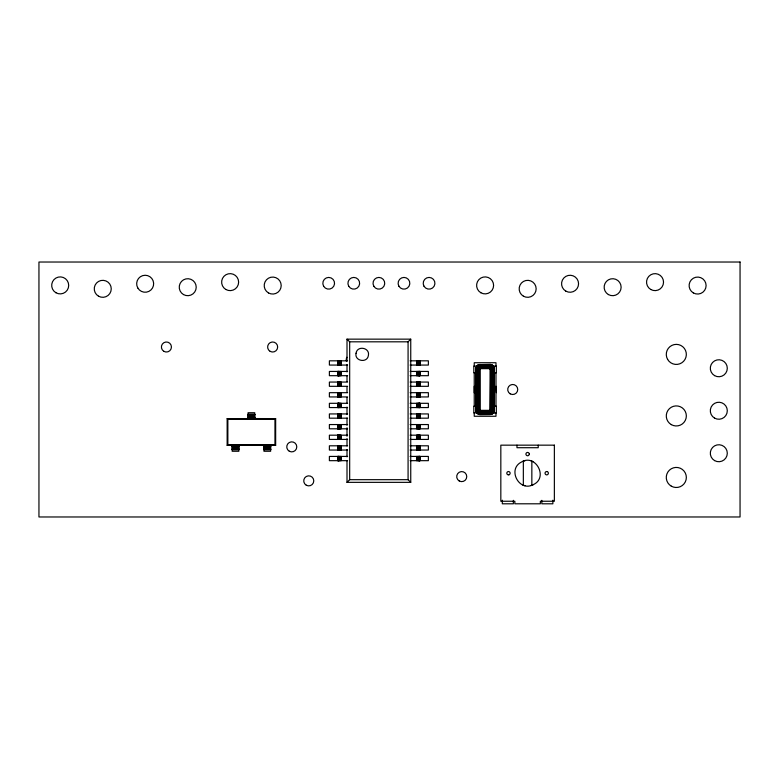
<?xml version="1.0" encoding="UTF-8"?>
<svg xmlns="http://www.w3.org/2000/svg" width="779" height="779" viewBox="0 0 779 779"><rect width="100%" height="100%" fill="white"/><g stroke="black" fill="none" stroke-linecap="round" stroke-linejoin="round"><path stroke-width="1.17" d="M475.959 367.99L476.115 411.653L477.147 413.347L479.484 414.545L491.374 414.389L493.497 412.841L494.305 410.348L494.256 367.99L493.058 365.653L490.059 364.406L478.842 364.611L476.777 366.081L475.959 367.99L480.156 368.652L479.484 364.455M476.164 368.019L476.31 411.594L477.293 413.201L479.523 414.331L490.692 414.331L492.912 413.201M479.484 414.545L480.156 410.348L475.959 411.01M494.256 367.99L490.059 368.652L490.721 364.455M476.008 368L476.164 367.357L480.156 368.652L478.842 364.611M494.198 411L494.052 411.643L490.059 410.348L490.721 414.545M494.305 372.771L496.33 372.771L496.33 366.081L493.438 366.081L490.059 368.652L491.374 364.611L491.958 364.913L490.059 368.652L494.1 367.347L493.798 366.753L490.059 368.652L492.552 365.215M476.115 411.653L480.156 410.348L478.842 414.389L479.494 414.486M476.31 367.406L476.553 366.821M478.228 414.126L480.156 410.348L476.368 412.276M475.901 372.771L473.807 372.771L473.807 366.081L476.777 366.081L480.156 368.652L477.147 365.653L476.417 366.753L480.156 368.652L478.228 364.874L477.683 365.263M493.321 412.724L494.1 410.348L493.896 367.406L492.435 365.39L490.059 364.611L479.523 364.669L476.884 366.276M494.256 411.01L490.059 410.348L493.058 413.347L493.798 412.247L490.059 410.348L491.374 414.389L490.712 414.486M477.654 413.785L480.156 410.348L476.719 412.841L473.807 412.919L473.807 406.229L475.901 406.229M493.019 413.308L496.33 412.919L496.33 406.229L494.305 406.229M231.996 445.374L227.147 445.374L227.857 444.673L227.857 419.316L227.147 418.605L247.771 418.605M275.659 418.605L275.659 445.374L274.958 444.673L274.958 419.316L275.659 418.605L248.063 418.547M347.006 460.496L347.006 482.347L410.747 482.347L408.079 479.679L408.079 341.815L410.747 339.147L347.006 339.147L347.006 360.989M347.006 482.347L349.674 479.679L408.079 479.679M490.059 368.652L493.058 365.653L493.497 366.159L493.019 365.692M480.156 410.348L477.147 413.347L476.719 412.841M533.06 484.723C548.874 477.985 535.553 453.076 521.219 462.171C507.139 469.425 519.233 492.124 533.06 484.723L531.142 485.453M523.079 461.285L525.046 460.72M347.006 339.147L349.674 341.815L408.079 341.815M347.609 360.823L329.381 360.823L329.381 365.069L347.609 365.069M410.144 360.823L428.372 360.823L428.372 365.069L410.144 365.069M494.305 368.652L475.901 368.652L475.959 410.348L494.305 410.348L494.198 368M347.609 371.437L329.381 371.437L329.381 375.692L347.609 375.692M410.144 371.437L428.372 371.437L428.372 375.692L410.144 375.692M347.609 382.061L329.381 382.061L329.381 386.316L347.609 386.316M410.144 382.061L428.372 382.061L428.372 386.316L410.144 386.316M474.236 386.296L474.236 392.83M495.98 386.218L496.33 392.704M347.609 392.684L329.381 392.684L329.381 396.939L347.609 396.939M410.144 392.684L428.372 392.684L428.372 396.939L410.144 396.939M347.609 403.308L329.381 403.308L329.381 407.563L347.609 407.563M410.144 403.308L428.372 403.308L428.372 407.563L410.144 407.563M347.609 413.931L329.381 413.931L329.381 418.177L347.609 418.177M410.144 413.931L428.372 413.931L428.372 418.177L410.144 418.177M248.063 414.311L254.752 414.311M248.063 414.447L254.752 414.447M248.063 414.574L254.752 414.691M248.063 414.808L254.752 414.808M248.063 414.905L254.752 414.993M248.063 415.139L254.752 415.061M248.063 416.94L254.752 416.853M248.063 417.086L254.752 417.086M248.063 417.291L254.752 417.291M248.063 417.544L254.752 417.544M248.063 417.846L254.752 417.846M248.063 418.187L254.752 418.187M248.063 418.936L254.752 418.936M227.857 419.316L274.958 419.316M347.609 424.555L329.381 424.555L329.381 428.801L347.609 428.801M410.144 424.555L428.372 424.555L428.372 428.801L410.144 428.801M347.609 435.179L329.381 435.179L329.381 439.424L347.609 439.424M410.144 435.179L428.372 435.179L428.372 439.424L410.144 439.424M227.857 444.673L274.958 444.673M232.171 445.043L238.861 445.043M263.954 445.043L270.644 445.043M239.28 445.374L264.743 445.374M269.592 445.374L275.659 445.374M232.171 445.432L238.861 445.432M263.954 445.432L270.644 445.432M232.171 445.802L238.861 445.802M263.954 445.802L270.644 445.802M347.609 445.802L329.381 445.802L329.381 450.048L347.609 450.048M410.144 445.802L428.372 445.802L428.372 450.048L410.144 450.048M232.171 446.133L238.861 446.133M263.954 446.133L270.644 446.133M232.171 446.435L238.861 446.435M263.954 446.435L270.644 446.435M232.171 446.698L238.861 446.698M263.954 446.698L270.644 446.698M232.171 446.903L238.861 446.903M263.954 446.903L270.644 446.903M232.171 447.136L238.861 447.049M263.954 447.136L270.644 447.049M232.171 448.918L238.861 448.84M263.954 448.918L270.644 448.87M232.171 449.074L238.861 448.986M263.954 448.986L270.644 449.074M232.171 449.171L238.861 449.171M263.954 449.171L270.644 449.171M232.171 449.288L238.861 449.405M263.954 449.405L270.644 449.288M232.171 449.541L238.861 449.541M263.954 449.541L270.644 449.541M232.171 449.668L238.861 449.668M263.954 449.668L270.644 449.668M347.609 456.426L329.381 456.426L329.381 460.671L347.609 460.671M410.144 456.426L428.372 456.426L428.372 460.671L410.144 460.671M490.712 364.514L490.059 364.455L490.059 414.594L480.156 414.545L480.156 364.406M523.079 485.122L525.046 485.697M531.142 460.964L533.06 461.694M491.987 414.126L490.059 410.348L493.497 412.841M477.654 365.215L480.156 368.652M490.059 410.348L492.552 413.785M552.876 500.196L552.876 503.799L541.833 503.799L541.833 500.332M538.221 445.16L538.221 447.711L516.974 447.711L516.974 445.16M531.843 461.187L531.843 485.229M523.342 461.187L523.342 485.229M513.361 500.332L513.361 503.799L502.309 503.799L502.309 500.196M495.98 366.081L495.98 362.732L474.236 362.732L474.236 366.081M495.98 372.771L495.98 406.229M495.98 412.919L495.98 416.268L474.236 416.268L474.236 412.919M474.236 372.771L474.236 406.229M420.115 360.823L420.115 365.069M420.115 371.437L420.115 375.692M420.115 382.061L420.115 386.316M420.115 392.684L420.115 396.939M420.115 403.308L420.115 407.563M420.115 413.931L420.115 418.177M420.115 424.555L420.115 428.801M420.115 435.179L420.115 439.424M420.115 445.802L420.115 450.048M420.115 456.426L420.115 460.671M419.891 360.823L419.891 365.069M419.891 371.437L419.891 375.692M419.891 382.061L419.891 386.316M419.891 392.684L419.891 396.939M419.891 403.308L419.891 407.563M419.891 413.931L419.891 418.177M419.891 424.555L419.891 428.801M419.891 435.179L419.891 439.424M419.891 445.802L419.891 450.048M419.891 456.426L419.891 460.671M419.686 360.823L419.686 365.069M419.686 371.437L419.686 375.692M419.686 382.061L419.686 386.316M419.686 392.684L419.686 396.939M419.686 403.308L419.686 407.563M419.686 413.931L419.686 418.177M419.686 424.555L419.686 428.801M419.686 435.179L419.686 439.424M419.686 445.802L419.686 450.048M419.686 456.426L419.686 460.671M419.501 360.823L419.501 365.069M419.501 371.437L419.501 375.692M419.501 382.061L419.501 386.316M419.501 392.684L419.501 396.939M419.501 403.308L419.501 407.563M419.501 413.931L419.501 418.177M419.501 424.555L419.501 428.801M419.501 435.179L419.501 439.424M419.501 445.802L419.501 450.048M419.501 456.426L419.501 460.671M419.345 360.823L419.345 365.069M419.345 371.437L419.345 375.692M419.345 382.061L419.345 386.316M419.345 392.684L419.345 396.939M419.345 403.308L419.345 407.563M419.345 413.931L419.345 418.177M419.345 424.555L419.345 428.801M419.345 435.179L419.345 439.424M419.345 445.802L419.345 450.048M419.345 456.426L419.345 460.671M419.219 360.823L419.219 365.069M419.219 371.437L419.219 375.692M419.219 382.061L419.219 386.316M419.219 392.684L419.219 396.939M419.219 403.308L419.219 407.563M419.219 413.931L419.219 418.177M419.219 424.555L419.219 428.801M419.219 435.179L419.219 439.424M419.219 445.802L419.219 450.048M419.219 456.426L419.219 460.671M419.073 360.823L419.121 365.069M419.005 371.437L419.121 375.692M419.073 382.061L419.005 386.316M419.073 392.684L419.005 396.939M419.073 403.308L419.121 407.563M419.121 413.931L419.005 418.177M419.005 424.555L419.073 428.801M419.073 435.179L419.121 439.424M419.073 445.802L419.121 450.048M419.121 456.426L419.073 460.671M418.868 360.823L418.868 365.069M418.868 371.437L418.868 375.692M418.868 382.061L418.868 386.316M418.868 392.684L418.868 396.939M418.868 403.308L418.868 407.563M418.868 413.931L418.868 418.177M418.868 424.555L418.868 428.801M418.868 435.179L418.868 439.424M418.868 445.802L418.868 450.048M418.868 456.426L418.868 460.671M418.644 360.823L418.644 365.069M418.644 371.437L418.644 375.692M418.644 382.061L418.644 386.316M418.644 392.684L418.644 396.939M418.644 403.308L418.644 407.563M418.644 413.931L418.644 418.177M418.644 424.555L418.644 428.801M418.644 435.179L418.644 439.424M418.644 445.802L418.644 450.048M418.644 456.426L418.644 460.671M418.342 360.823L418.342 365.069M418.342 371.437L418.342 375.692M418.342 382.061L418.342 386.316M418.342 392.684L418.342 396.939M418.342 403.308L418.342 407.563M418.342 413.931L418.342 418.177M418.342 424.555L418.342 428.801M418.342 435.179L418.342 439.424M418.342 445.802L418.342 450.048M418.342 456.426L418.342 460.671M417.972 360.823L417.972 365.069M417.972 371.437L417.972 375.692M417.972 382.061L417.972 386.316M417.972 392.684L417.972 396.939M417.972 403.308L417.972 407.563M417.972 413.931L417.972 418.177M417.972 424.555L417.972 428.801M417.972 435.179L417.972 439.424M417.972 445.802L417.972 450.048M417.972 456.426L417.972 460.671M417.544 360.823L417.544 365.069M417.544 371.437L417.544 375.692M417.544 382.061L417.544 386.316M417.544 392.684L417.544 396.939M417.544 403.308L417.544 407.563M417.544 413.931L417.544 418.177M417.544 424.555L417.544 428.801M417.544 435.179L417.544 439.424M417.544 445.802L417.544 450.048M417.544 456.426L417.544 460.671M417.067 360.823L417.067 365.069M417.067 371.437L417.067 375.692M417.067 382.061L417.067 386.316M417.067 392.684L417.067 396.939M417.067 403.308L417.067 407.563M417.067 413.931L417.067 418.177M417.067 424.555L417.067 428.801M417.067 435.179L417.067 439.424M417.067 445.802L417.067 450.048M417.067 456.426L417.067 460.671M416.561 360.823L416.561 365.069M416.561 371.437L416.561 375.692M416.561 382.061L416.561 386.316M416.561 392.684L416.561 396.939M416.561 403.308L416.561 407.563M416.561 413.931L416.561 418.177M416.561 424.555L416.561 428.801M416.561 435.179L416.561 439.424M416.561 445.802L416.561 450.048M416.561 456.426L416.561 460.671M410.747 339.147L410.747 482.347M349.674 341.815L349.674 479.679M347.006 364.63L347.006 371.914M347.006 375.556L347.006 381.622M347.006 386.472L347.006 392.538M347.006 397.397L347.006 403.464M347.006 407.105L347.006 414.389M347.006 418.031L347.006 425.305M347.006 427.739L347.006 436.23M347.006 438.655L347.006 445.939M347.006 449.58L347.006 456.854M341.192 360.823L341.192 365.069M341.192 371.437L341.192 375.692M341.192 382.061L341.192 386.316M341.192 392.684L341.192 396.939M341.192 403.308L341.192 407.563M341.192 413.931L341.192 418.177M341.192 424.555L341.192 428.801M341.192 435.179L341.192 439.424M341.192 445.802L341.192 450.048M341.192 456.426L341.192 460.671M340.686 360.823L340.686 365.069M340.686 371.437L340.686 375.692M340.686 382.061L340.686 386.316M340.686 392.684L340.686 396.939M340.686 403.308L340.686 407.563M340.686 413.931L340.686 418.177M340.686 424.555L340.686 428.801M340.686 435.179L340.686 439.424M340.686 445.802L340.686 450.048M340.686 456.426L340.686 460.671M340.209 360.823L340.209 365.069M340.209 371.437L340.209 375.692M340.209 382.061L340.209 386.316M340.209 392.684L340.209 396.939M340.209 403.308L340.209 407.563M340.209 413.931L340.209 418.177M340.209 424.555L340.209 428.801M340.209 435.179L340.209 439.424M340.209 445.802L340.209 450.048M340.209 456.426L340.209 460.671M339.78 360.823L339.78 365.069M339.78 371.437L339.78 375.692M339.78 382.061L339.78 386.316M339.78 392.684L339.78 396.939M339.78 403.308L339.78 407.563M339.78 413.931L339.78 418.177M339.78 424.555L339.78 428.801M339.78 435.179L339.78 439.424M339.78 445.802L339.78 450.048M339.78 456.426L339.78 460.671M339.41 360.823L339.41 365.069M339.41 371.437L339.41 375.692M339.41 382.061L339.41 386.316M339.41 392.684L339.41 396.939M339.41 403.308L339.41 407.563M339.41 413.931L339.41 418.177M339.41 424.555L339.41 428.801M339.41 435.179L339.41 439.424M339.41 445.802L339.41 450.048M339.41 456.426L339.41 460.671M339.108 360.823L339.108 365.069M339.108 371.437L339.108 375.692M339.108 382.061L339.108 386.316M339.108 392.684L339.108 396.939M339.108 403.308L339.108 407.563M339.108 413.931L339.108 418.177M339.108 424.555L339.108 428.801M339.108 435.179L339.108 439.424M339.108 445.802L339.108 450.048M339.108 456.426L339.108 460.671M338.884 360.823L338.884 365.069M338.884 371.437L338.884 375.692M338.884 382.061L338.884 386.316M338.884 392.684L338.884 396.939M338.884 403.308L338.884 407.563M338.884 413.931L338.884 418.177M338.884 424.555L338.884 428.801M338.884 435.179L338.884 439.424M338.884 445.802L338.884 450.048M338.884 456.426L338.884 460.671M338.69 360.823L338.748 365.069M338.69 371.437L338.748 375.692M338.748 382.061L338.69 386.316M338.69 392.684L338.748 396.939M338.69 403.308L338.748 407.563M338.69 413.931L338.748 418.177M338.69 424.555L338.748 428.801M338.69 435.179L338.748 439.424M338.748 445.802L338.69 450.048M338.69 456.426L338.748 460.671M338.631 360.823L338.534 365.069M338.631 371.437L338.534 375.692M338.631 382.061L338.534 386.316M338.631 392.684L338.534 396.939M338.534 403.308L338.631 407.563M338.534 413.931L338.631 418.177M338.631 424.555L338.534 428.801M338.534 435.179L338.631 439.424M338.631 445.802L338.534 450.048M338.631 456.426L338.534 460.671M338.407 360.823L338.407 365.069M338.407 371.437L338.407 375.692M338.407 382.061L338.407 386.316M338.407 392.684L338.407 396.939M338.407 403.308L338.407 407.563M338.407 413.931L338.407 418.177M338.407 424.555L338.407 428.801M338.407 435.179L338.407 439.424M338.407 445.802L338.407 450.048M338.407 456.426L338.407 460.671M338.252 360.823L338.252 365.069M338.252 371.437L338.252 375.692M338.252 382.061L338.252 386.316M338.252 392.684L338.252 396.939M338.252 403.308L338.252 407.563M338.252 413.931L338.252 418.177M338.252 424.555L338.252 428.801M338.252 435.179L338.252 439.424M338.252 445.802L338.252 450.048M338.252 456.426L338.252 460.671M338.067 360.823L338.067 365.069M338.067 371.437L338.067 375.692M338.067 382.061L338.067 386.316M338.067 392.684L338.067 396.939M338.067 403.308L338.067 407.563M338.067 413.931L338.067 418.177M338.067 424.555L338.067 428.801M338.067 435.179L338.067 439.424M338.067 445.802L338.067 450.048M338.067 456.426L338.067 460.671M337.862 360.823L337.862 365.069M337.862 371.437L337.862 375.692M337.862 382.061L337.862 386.316M337.862 392.684L337.862 396.939M337.862 403.308L337.862 407.563M337.862 413.931L337.862 418.177M337.862 424.555L337.862 428.801M337.862 435.179L337.862 439.424M337.862 445.802L337.862 450.048M337.862 456.426L337.862 460.671M337.638 360.823L337.638 365.069M337.638 371.437L337.638 375.692M337.638 382.061L337.638 386.316M337.638 392.684L337.638 396.939M337.638 403.308L337.638 407.563M337.638 413.931L337.638 418.177M337.638 424.555L337.638 428.801M337.638 435.179L337.638 439.424M337.638 445.802L337.638 450.048M337.638 456.426L337.638 460.671M270.644 444.643L270.644 451.255L263.954 451.255L263.954 444.643M254.752 419.336L254.752 412.724L248.063 412.724L248.063 419.336M238.861 444.643L238.861 451.255L232.171 451.255L232.171 444.643M227.147 418.605L227.147 445.374M346.548 361.485A5.015 5.015 0 0 1 346.908 357.249M476.417 368.068L476.553 411.516L477.478 413.026L479.562 414.087L491.228 413.941L493.117 412.568L493.847 410.348L493.652 367.484L492.737 365.974L490.653 364.913L480.156 364.874L477.478 365.974L476.417 368.068M476.758 368.116L476.884 411.409L477.722 412.773L479.611 413.737L491.121 413.61L492.834 412.364L493.497 410.348L493.321 367.591L492.484 366.227L490.595 365.263L480.156 365.215L477.722 366.227L476.758 368.116M477.186 368.185L477.293 411.273L479.679 413.308L490.984 413.201L492.484 412.11L493.058 410.348L492.912 367.727L490.527 365.692L480.156 365.653L478.024 366.529L477.186 368.185M477.683 368.263L477.78 411.117L479.767 412.812L490.828 412.724L492.552 410.348L492.435 367.883L490.449 366.188L480.156 366.159L478.384 366.89L477.683 368.263M478.248 368.35L478.316 410.942L479.854 412.247L490.653 412.179L491.987 410.348L491.89 368.058L490.361 366.753L480.156 366.724L478.248 368.35M478.851 368.448L478.9 410.747L480.156 411.653L490.458 411.594L491.374 410.348L491.306 368.253L490.264 367.357L480.156 367.347L478.851 368.448M479.494 368.555L479.523 410.552L490.264 410.981L490.692 368.448L480.156 367.99L479.494 368.555M356.042 353.267C354.289 361.164 367.337 363.462 368.399 355.448C370.142 347.551 357.103 345.253 356.042 353.267M529.272 454.099L529.214 454.537A1.675 1.675 0 0 1 525.981 454.537L525.922 454.099A1.675 1.675 0 0 1 527.597 452.433A1.675 1.675 0 0 1 529.272 454.099M508.921 474.82L508.492 474.878A1.675 1.675 0 0 1 506.817 473.204A1.675 1.675 0 0 1 508.492 471.538L508.921 471.587A1.675 1.675 0 0 1 508.921 474.82M546.702 471.538L546.264 471.587A1.675 1.675 0 0 0 546.264 474.82L546.702 474.878A1.675 1.675 0 0 0 548.377 473.204A1.675 1.675 0 0 0 546.702 471.538M740.05 262.026L38.95 262.026L38.95 516.974L740.05 516.974L740.05 262.026M554.366 445.16L500.829 445.16L500.829 501.248L514.851 501.248L514.851 503.799L540.344 503.799L540.344 501.248L554.366 501.248L554.366 445.16M459.221 480.955A5.015 5.015 0 0 0 466.757 476.602A5.015 5.015 0 0 0 459.221 472.259A5.015 5.015 0 0 0 459.221 480.955M163.911 351.358A5.015 5.015 0 0 0 171.438 347.006A5.015 5.015 0 0 0 163.911 342.663A5.015 5.015 0 0 0 163.911 351.358M270.138 351.358A5.015 5.015 0 0 0 277.665 347.006A5.015 5.015 0 0 0 270.138 342.663A5.015 5.015 0 0 0 270.138 351.358M480.857 292.758A8.501 8.501 0 0 0 493.604 285.396A8.501 8.501 0 0 0 480.857 278.035A8.501 8.501 0 0 0 480.857 292.758M523.41 296.186A8.501 8.501 0 0 0 536.156 288.824A8.501 8.501 0 0 0 523.41 281.462A8.501 8.501 0 0 0 523.41 296.186M565.817 291.122A8.501 8.501 0 0 0 578.563 283.76A8.501 8.501 0 0 0 565.817 276.399A8.501 8.501 0 0 0 565.817 291.122M608.38 294.559A8.501 8.501 0 0 0 621.126 287.208A8.501 8.501 0 0 0 608.38 279.846A8.501 8.501 0 0 0 608.38 294.559M650.786 289.496A8.501 8.501 0 0 0 663.533 282.134A8.501 8.501 0 0 0 650.786 274.773A8.501 8.501 0 0 0 650.786 289.496M693.359 292.923A8.501 8.501 0 0 0 706.105 285.562A8.501 8.501 0 0 0 693.359 278.2A8.501 8.501 0 0 0 693.359 292.923M55.942 292.758A8.501 8.501 0 0 0 68.698 285.396A8.501 8.501 0 0 0 55.942 278.035A8.501 8.501 0 0 0 55.942 292.758M98.505 296.186A8.501 8.501 0 0 0 111.251 288.824A8.501 8.501 0 0 0 98.505 281.462A8.501 8.501 0 0 0 98.505 296.186M137.805 288.006A8.501 8.501 0 0 0 152.518 288.006A8.501 8.501 0 0 0 145.157 275.26A8.501 8.501 0 0 0 137.805 288.006M183.474 294.559A8.501 8.501 0 0 0 196.22 287.208A8.501 8.501 0 0 0 183.474 279.846A8.501 8.501 0 0 0 183.474 294.559M225.881 289.496A8.501 8.501 0 0 0 238.627 282.134A8.501 8.501 0 0 0 225.881 274.773A8.501 8.501 0 0 0 225.881 289.496M268.453 292.923A8.501 8.501 0 0 0 281.2 285.562A8.501 8.501 0 0 0 268.453 278.2A8.501 8.501 0 0 0 268.453 292.923M714.557 460.593A8.501 8.501 0 0 0 727.304 453.232A8.501 8.501 0 0 0 714.557 445.88A8.501 8.501 0 0 0 714.557 460.593M714.557 418.109A8.501 8.501 0 0 0 727.304 410.747A8.501 8.501 0 0 0 714.557 403.386A8.501 8.501 0 0 0 714.557 418.109M714.557 375.614A8.501 8.501 0 0 0 727.304 368.253A8.501 8.501 0 0 0 714.557 360.891A8.501 8.501 0 0 0 714.557 375.614M671.294 486.154A10.039 10.039 0 0 0 686.348 477.459A10.039 10.039 0 0 0 671.294 468.763A10.039 10.039 0 0 0 671.294 486.154M671.294 424.623A10.039 10.039 0 0 0 686.348 415.928A10.039 10.039 0 0 0 671.294 407.242A10.039 10.039 0 0 0 671.294 424.623M667.622 359.421A10.039 10.039 0 0 0 685.004 359.421A10.039 10.039 0 0 0 676.318 344.367A10.039 10.039 0 0 0 667.622 359.421M423.99 286.205A5.852 5.852 0 0 0 434.137 286.205A5.852 5.852 0 0 0 429.063 277.421A5.852 5.852 0 0 0 423.99 286.205M398.897 286.205A5.852 5.852 0 0 0 409.043 286.205A5.852 5.852 0 0 0 403.97 277.421A5.852 5.852 0 0 0 398.897 286.205M373.803 286.205A5.852 5.852 0 0 0 383.95 286.205A5.852 5.852 0 0 0 378.876 277.421A5.852 5.852 0 0 0 373.803 286.205M348.71 286.205A5.852 5.852 0 0 0 358.856 286.205A5.852 5.852 0 0 0 353.783 277.421A5.852 5.852 0 0 0 348.71 286.205M323.616 286.205A5.852 5.852 0 0 0 333.763 286.205A5.852 5.852 0 0 0 328.689 277.421A5.852 5.852 0 0 0 323.616 286.205M289.262 451.207A5.015 5.015 0 0 0 296.789 446.864A5.015 5.015 0 0 0 289.262 442.521A5.015 5.015 0 0 0 289.262 451.207M306.254 485.2A5.015 5.015 0 0 0 313.781 480.857A5.015 5.015 0 0 0 306.254 476.505A5.015 5.015 0 0 0 306.254 485.2M510.216 393.843A5.015 5.015 0 0 0 517.743 389.5A5.015 5.015 0 0 0 510.216 385.157A5.015 5.015 0 0 0 510.216 393.843"/></g></svg>
